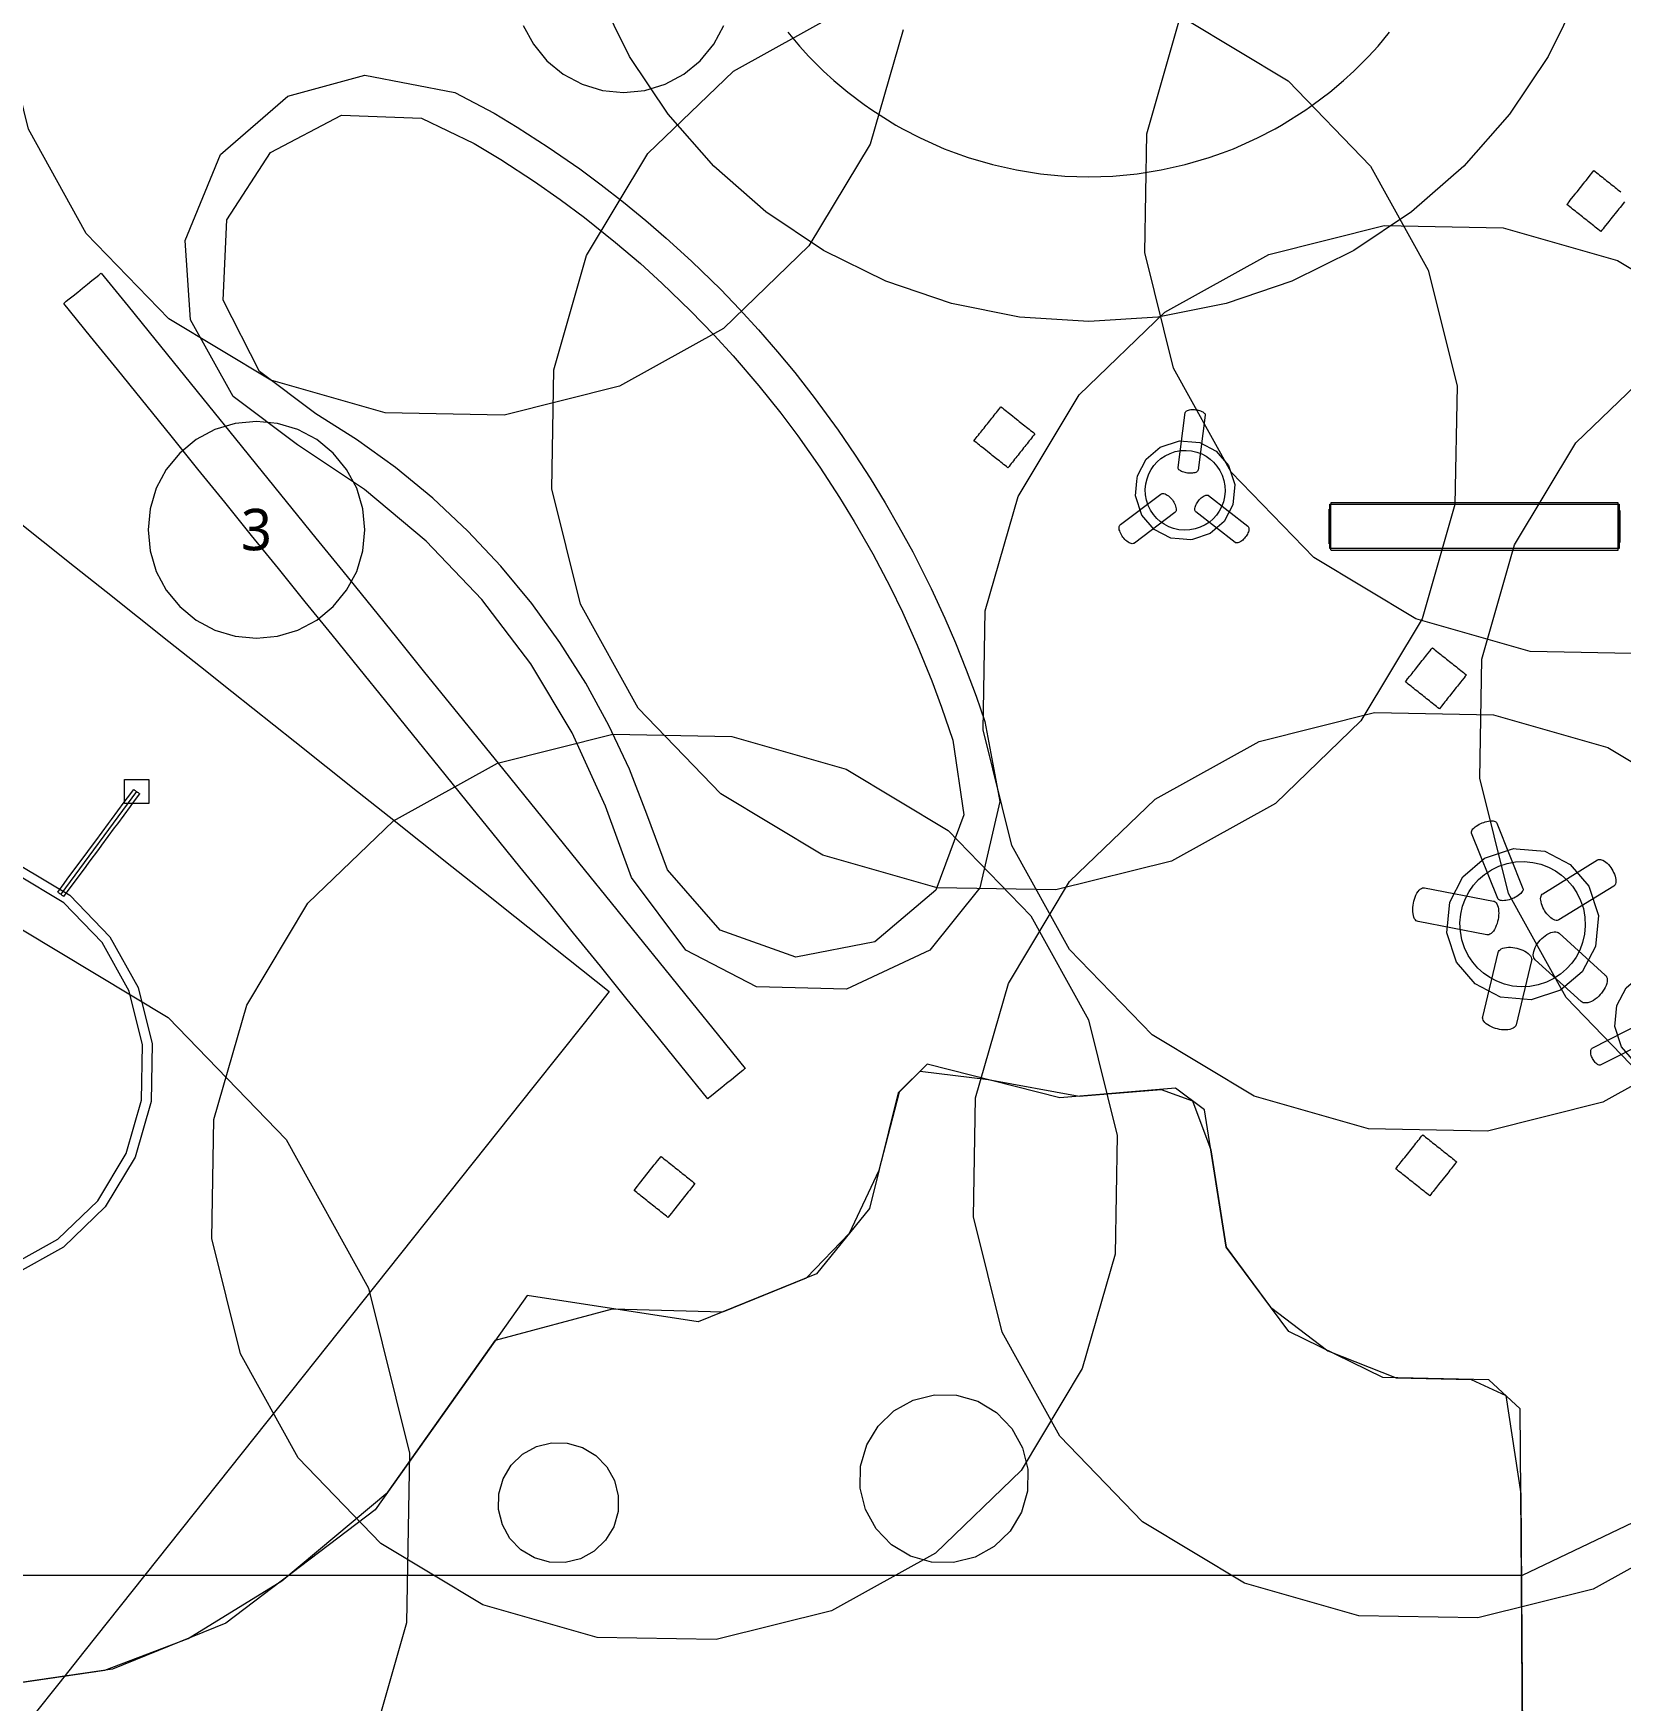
# Model space of a CAD drawing. Header units: millimetres. Extents: x -31757 to 121236, y -27283 to 59400.
# Drawn here: x 46058 to 52643, y 1683 to 8600 of the extents above; entities that cross this region are included whole.
import ezdxf

# ---------------------------------------------------------------- set-up
doc = ezdxf.new("R2010")
doc.units = ezdxf.units.MM
for name, color, linetype, lineweight in [('10_見えがかり', 7, 'Continuous', 13), ('30_敷地・外構', 8, 'Continuous', 9), ('41_通り芯の符号', 1, 'Continuous', 13)]:
    doc.layers.add(name, color=color, linetype=linetype, lineweight=lineweight)
doc.styles.add('JP', font='NotoSansCJKjp-Regular.otf')

msp = doc.modelspace()

# ---------------------------------------------------------------- linework, layer by layer
at = {"layer": '10_見えがかり'}
for points in [[(52760.8, 6026), (52267.5, 6034.6), (51793.2, 6170.6), (51370.3, 6424.8), (51027.6, 6779.7), (50788.4, 7211.2), (50669, 7689.9), (50677.6, 8183.2), (50813.6, 8657.5), (51067.8, 9080.4), (51422.7, 9423.2), (51854.2, 9662.4)], [(49666.2, 8614.8), (49530.2, 8140.5), (49276.1, 7717.6), (48921.2, 7374.9), (48489.6, 7135.7), (48010.9, 7016.3), (47517.6, 7024.9), (47043.3, 7160.9), (46620.4, 7415), (46277.6, 7769.9), (46038.4, 8201.5), (45919.1, 8680.2)], [(50840.5, 8657.3), (51263.4, 8403.2), (51606.1, 8048.2), (51845.3, 7616.7), (51964.7, 7138), (51956.1, 6644.7), (51820.1, 6170.4), (51566, 5747.5), (51211, 5404.7), (50779.5, 5165.5), (50300.8, 5046.2), (49807.5, 5054.8), (49333.2, 5190.8), (48910.3, 5444.9), (48567.5, 5799.8), (48328.3, 6231.3), (48209, 6710.1), (48217.6, 7203.4), (48353.6, 7677.7), (48607.7, 8100.6), (48962.6, 8443.3), (49394.1, 8682.5)], [(46887.7, 7093.3), (46709.8, 7410.8), (46687.8, 7740.5), (46835.1, 8097), (47114.6, 8339.1), (47433.6, 8425.8), (47806.5, 8354.2), (47969.9, 8268.6), (48065.3, 8210.8), (48193.4, 8128), (48324.9, 8037), (48414.6, 7970.7), (48507, 7898.8), (48599.7, 7822.8), (48684.1, 7749.9), (48788.4, 7654.5), (48909.7, 7536.4), (48988.4, 7454.8), (49066.3, 7369.8), (49145.4, 7278.9), (49217.2, 7192.1), (49297.4, 7089.5), (49397.4, 6952.9), (49467.9, 6850.2), (49529.5, 6754.8), (49592.4, 6652.1), (49649.5, 6552.9), (49706.3, 6448.4), (49782.3, 6297.1), (49839.5, 6174), (49883.7, 6071.3), (49928.5, 5959.4), (49969, 5850.6), (50005.2, 5745.1), (50067.7, 5413.1), (49984.2, 5054.8), (49777.5, 4796.9), (49432, 4634.7), (49058.3, 4644.5), (48764.8, 4796.2), (48539.9, 5097.3), (48431.7, 5393.7), (48293.1, 5697.8), (48121.5, 5984.7), (47919.3, 6250.9), (47688.4, 6492.6), (47432.2, 6707.3), (47153.8, 6892.3), (46887.7, 7093.3)], [(47398.7, 6915), (47229.6, 7021.8), (46996.6, 7196.5), (46846, 7492.7), (46860.8, 7825.6), (47042.1, 8104.8), (47336.3, 8259.6), (47669.2, 8247.9), (47887.3, 8143.1), (47998, 8075.9), (48136.7, 7985.4), (48244.1, 7910.3), (48344.1, 7835.7), (48473.6, 7732.4), (48577, 7644.4), (48666, 7563.9), (48785.1, 7448.8), (48882.9, 7347.9), (48961.7, 7261.6), (49068.4, 7136.9), (49159.1, 7023.6), (49229.3, 6930.1), (49320.9, 6799.7), (49403, 6674.3), (49464, 6574.5), (49540.3, 6440.1), (49612.4, 6303.2), (49663.5, 6198.1), (49724.8, 6061.3), (49785.3, 5913.9), (49826.2, 5804.4), (49872.7, 5666.8), (49917.9, 5357.9), (49802, 5045.5), (49548.6, 4830.5), (49221.4, 4767.4), (48907.8, 4879.4), (48689.2, 5129.9), (48604, 5361.1), (48530.8, 5547.2), (48446.2, 5728.4), (48350.2, 5903.8), (48243.1, 6072.7), (48125.8, 6234.6), (47998.2, 6388.6), (47861.2, 6534.2), (47715.3, 6671), (47560.9, 6798), (47398.7, 6915)], [(52429.8, 7901.2), (52434.4, 7907.1), (52453.1, 7930.6), (52457.8, 7936.4), (52462.4, 7942.3), (52490.5, 7977.5), (52495.1, 7983.4), (52499.8, 7989.3), (52518.5, 8012.7), (52523.1, 8018.6), (52527.8, 8024.5), (52532.5, 8030.3), (52550.1, 8016.3), (52556, 8011.7), (52561.8, 8007), (52567.7, 8002.3), (52573.6, 7997.7), (52579.4, 7993), (52585.3, 7988.3), (52591.2, 7983.7), (52597, 7979), (52602.9, 7974.3), (52608.8, 7969.7), (52614.6, 7965), (52620.5, 7960.3), (52626.4, 7955.6), (52632.3, 7951), (52638.1, 7946.3), (52644, 7941.6)], [(52659.3, 7900.7), (52640.7, 7877.2), (52636, 7871.3), (52631.3, 7865.5), (52603.3, 7830.3), (52598.6, 7824.4), (52594, 7818.5), (52575.3, 7795), (52570.6, 7789.2), (52566, 7783.3), (52561.3, 7777.4), (52543.7, 7791.4), (52537.8, 7796.1), (52531.9, 7800.8), (52526.1, 7805.4), (52520.2, 7810.1), (52514.3, 7814.8), (52508.5, 7819.4), (52502.6, 7824.1), (52496.7, 7828.8), (52490.9, 7833.5), (52485, 7838.1), (52479.1, 7842.8), (52473.2, 7847.5), (52467.4, 7852.1), (52461.5, 7856.8), (52455.6, 7861.5), (52449.8, 7866.1), (52443.9, 7870.8), (52438, 7875.5), (52420.4, 7889.5), (52425.1, 7895.3), (52429.8, 7901.2)], [(51184.1, 7682.4), (51662.8, 7801.8), (52156.1, 7793.2), (52630.4, 7657.2), (53053.3, 7403.1)], [(53001, 4404.6), (52569.5, 4165.4), (52090.7, 4046.1), (51597.4, 4054.7), (51123.1, 4190.7), (50700.2, 4444.8), (50357.5, 4799.7), (50118.3, 5231.2), (49998.9, 5710), (50007.5, 6203.3), (50143.5, 6677.6), (50397.6, 7100.5), (50752.6, 7443.2), (51184.1, 7682.4)], [(46187.2, 7481.6), (46195, 7487.9), (46207.3, 7497.9), (46223.4, 7510.9), (46242.2, 7526.1), (46262.3, 7542.4), (46282.4, 7558.7), (46301.2, 7573.8), (46317.3, 7586.9), (46329.6, 7596.9), (46337.4, 7603.2), (46340, 7605.3), (46451.3, 7467.8), (46562.7, 7330.3), (46785.3, 7055.3), (46896.6, 6917.9), (47008, 6780.4), (47230.6, 6505.4), (47341.9, 6367.9), (47564.6, 6092.9), (47675.9, 5955.4), (48009.9, 5542.9), (48121.2, 5405.5), (48232.5, 5268), (48343.9, 5130.5), (48455.2, 4993), (48566.5, 4855.5), (48677.8, 4718), (48789.2, 4580.5), (48900.5, 4443), (49011.8, 4305.5), (49009.2, 4303.4), (49001.4, 4297.1), (48989.1, 4287.1), (48973, 4274.1), (48954.2, 4258.9), (48934.1, 4242.6), (48914, 4226.3), (48895.2, 4211.1), (48879.1, 4198.1), (48866.8, 4188.1), (48859, 4181.8), (48856.4, 4179.7), (48745.1, 4317.2), (48633.7, 4454.7), (48522.4, 4592.1), (48411.1, 4729.6), (48299.8, 4867.1), (48188.4, 5004.6), (48077.1, 5142.1), (47965.8, 5279.6), (47854.5, 5417.1), (47743.1, 5554.6), (47631.8, 5692.1), (47520.5, 5829.6), (47409.2, 5967.1), (47297.8, 6104.5), (47186.5, 6242), (47075.2, 6379.5), (46963.9, 6517), (46852.5, 6654.5), (46741.2, 6792), (46629.9, 6929.5), (46407.2, 7204.5), (46295.9, 7342), (46184.6, 7479.5), (46187.2, 7481.6)], [(52760.2, 4244.7), (52417.5, 4599.6), (52178.3, 5031.1), (52058.9, 5509.9), (52067.5, 6003.2), (52203.5, 6477.4), (52457.6, 6900.4), (52812.5, 7243.1)], [(49988.4, 6944.8), (49993.1, 6950.7), (49997.7, 6956.6), (50002.4, 6962.4), (50007.1, 6968.3), (50011.7, 6974.2), (50016.4, 6980), (50021.1, 6985.9), (50025.7, 6991.8), (50030.4, 6997.7), (50035.1, 7003.5), (50039.7, 7009.4), (50044.4, 7015.3), (50049.1, 7021.1), (50053.7, 7027), (50058.4, 7032.9), (50063.1, 7038.7), (50067.8, 7044.6), (50072.4, 7050.5), (50078.3, 7045.8), (50084.2, 7041.1), (50090, 7036.5), (50095.9, 7031.8), (50101.8, 7027.1), (50107.6, 7022.5), (50113.5, 7017.8), (50137, 6999.1), (50142.9, 6994.5), (50148.7, 6989.8), (50172.2, 6971.1), (50178.1, 6966.4), (50183.9, 6961.8), (50189.8, 6957.1), (50195.7, 6952.4), (50201.6, 6947.8), (50207.4, 6943.1), (50213.3, 6938.4), (50208.6, 6932.6), (50204, 6926.7), (50199.3, 6920.8), (50194.6, 6915), (50189.9, 6909.1), (50185.3, 6903.2), (50180.6, 6897.3), (50175.9, 6891.5), (50171.3, 6885.6), (50166.6, 6879.7), (50161.9, 6873.9), (50157.3, 6868), (50152.6, 6862.1), (50147.9, 6856.3), (50143.3, 6850.4), (50138.6, 6844.5), (50133.9, 6838.6), (50129.3, 6832.8), (50124.6, 6826.9), (50119.9, 6821), (50115.2, 6815.2), (50110.6, 6809.3), (50105.9, 6803.4), (50101.2, 6797.6), (50095.4, 6802.2), (50089.5, 6806.9), (50083.6, 6811.6), (50077.8, 6816.2), (50071.9, 6820.9), (50066, 6825.6), (50060.2, 6830.2), (50036.7, 6848.9), (50030.8, 6853.6), (50024.9, 6858.3), (50001.5, 6876.9), (49995.6, 6881.6), (49989.7, 6886.3), (49983.8, 6890.9), (49978, 6895.6), (49972.1, 6900.3), (49966.2, 6904.9), (49960.4, 6909.6), (49965, 6915.5), (49969.7, 6921.4), (49974.4, 6927.2), (49979, 6933.1), (49983.7, 6939), (49988.4, 6944.8)], [(50809, 6791.8), (50807.7, 6794.2), (50807, 6796.5), (50807, 6798.7), (50837, 7026.1), (50837.5, 7028.2), (50838.8, 7030.2), (50840.7, 7032.2), (50843.4, 7034), (50846.8, 7035.6), (50850.8, 7037), (50855.3, 7038), (50860.3, 7038.7), (50865.4, 7039.1), (50870.7, 7039.1), (50875.9, 7038.8), (50880.9, 7038.3), (50885.9, 7037.5), (50891, 7036.4), (50896.1, 7035), (50901, 7033.3), (50905.5, 7031.4), (50909.6, 7029.2), (50913.2, 7026.9), (50916, 7024.5), (50918.1, 7022), (50919.5, 7019.6), (50920.2, 7017.3), (50920.2, 7015.1), (50890.2, 6787.7), (50889.6, 6785.6), (50888.4, 6783.6), (50886.4, 6781.6), (50883.7, 6779.8), (50880.4, 6778.1), (50876.4, 6776.8), (50871.8, 6775.8), (50866.9, 6775.1), (50861.7, 6774.7), (50856.5, 6774.7), (50851.3, 6775), (50846.2, 6775.5), (50841.3, 6776.3), (50836.2, 6777.4), (50831.1, 6778.7), (50826.2, 6780.4), (50821.6, 6782.4), (50817.5, 6784.6), (50814, 6786.9), (50811.1, 6789.3), (50809, 6791.8)], [(50638.8, 6764.2), (50638.8, 6764.2), (50674.8, 6832.8), (50733.6, 6883.4), (50813.4, 6909.6), (50880.6, 6903.5), (50897, 6902), (50965.7, 6866), (51016.3, 6807.2), (51042.5, 6727.4), (51034.9, 6643.8), (50998.8, 6575.1), (50940, 6524.5), (50866.6, 6500.4), (50860.3, 6498.3), (50812, 6502.7), (50776.6, 6505.9), (50708, 6542), (50657.4, 6600.8), (50631.1, 6680.5), (50631.1, 6680.5), (50636.8, 6742.4), (50638.8, 6764.2), (50638.8, 6764.2)], [(50695.8, 6790.7), (50707.2, 6807.1), (50720.6, 6821.9), (50736.3, 6835.6), (50754.3, 6847.5), (50774.2, 6857.3), (50795.6, 6864.4), (50818.1, 6868.5), (50840.9, 6869.5), (50863.4, 6867.4), (50885, 6862.4), (50905.2, 6854.8), (50923.6, 6845), (50939.9, 6833.6), (50954.8, 6820.2), (50968.4, 6804.5), (50980.4, 6786.5), (50990.1, 6766.6), (50997.2, 6745.2), (51001.4, 6722.7), (51002.4, 6699.9), (51000.3, 6677.4), (50995.3, 6655.8), (50987.7, 6635.6), (50977.9, 6617.2), (50966.4, 6600.9), (50953.1, 6586), (50937.3, 6572.4), (50919.4, 6560.4), (50899.4, 6550.7), (50878, 6543.6), (50855.6, 6539.4), (50832.8, 6538.4), (50810.3, 6540.5), (50788.7, 6545.5), (50768.5, 6553.1), (50750.1, 6562.9), (50733.7, 6574.4), (50718.9, 6587.7), (50705.2, 6603.5), (50693.3, 6621.4), (50683.5, 6641.3), (50676.4, 6662.8), (50672.3, 6685.2), (50671.3, 6708), (50673.4, 6730.5), (50678.4, 6752.1), (50686, 6772.3), (50695.8, 6790.7)], [(50738.5, 6689.6), (50741.5, 6690.4), (50744.9, 6690.6), (50748.9, 6690.1), (50753.2, 6688.9), (50757.7, 6686.9), (50762.4, 6684.2), (50767.1, 6680.8), (50771.7, 6677), (50776, 6672.8), (50780, 6668.4), (50783.6, 6663.9), (50787, 6659.2), (50790.1, 6654.1), (50792.9, 6648.8), (50795.4, 6643.3), (50797.3, 6637.9), (50798.6, 6632.6), (50799.2, 6627.7), (50799.3, 6623.2), (50798.7, 6619.3), (50797.5, 6616.1), (50795.9, 6613.4), (50793.8, 6611.5), (50626.2, 6485.1), (50623.7, 6483.7), (50620.7, 6482.8), (50617.3, 6482.6), (50613.3, 6483.1), (50609.1, 6484.4), (50604.5, 6486.4), (50599.8, 6489.1), (50595.1, 6492.4), (50590.5, 6496.3), (50586.2, 6500.5), (50582.2, 6504.9), (50578.6, 6509.4), (50575.3, 6514.1), (50572.1, 6519.2), (50569.3, 6524.5), (50566.9, 6529.9), (50565, 6535.4), (50563.6, 6540.6), (50563, 6545.6), (50562.9, 6550), (50563.5, 6553.9), (50564.7, 6557.2), (50566.3, 6559.8), (50568.4, 6561.8), (50736, 6688.2), (50738.5, 6689.6)], [(50877.2, 6629.1), (50877.9, 6633.4), (50879.2, 6638), (50881.1, 6642.8), (50883.3, 6647.6), (50886, 6652.3), (50888.9, 6656.7), (50891.9, 6660.9), (50895.2, 6664.8), (50898.9, 6668.7), (50902.8, 6672.4), (50906.9, 6675.8), (50911, 6678.7), (50915.2, 6681.1), (50919.2, 6682.9), (50923, 6684), (50926.4, 6684.4), (50929.4, 6684.2), (50932, 6683.5), (50934.1, 6682.2), (51096.7, 6555), (51098.4, 6553.3), (51099.8, 6551), (51100.7, 6548.1), (51101.1, 6544.7), (51100.9, 6540.7), (51100.2, 6536.4), (51098.8, 6531.8), (51097, 6527), (51094.7, 6522.2), (51092.1, 6517.6), (51089.2, 6513.1), (51086.1, 6509), (51082.8, 6505), (51079.2, 6501.1), (51075.3, 6497.4), (51071.2, 6494), (51067, 6491.1), (51062.8, 6488.7), (51058.8, 6487), (51055.1, 6485.8), (51051.6, 6485.4), (51048.6, 6485.6), (51046.1, 6486.3), (51044, 6487.6), (50881.3, 6614.8), (50879.6, 6616.5), (50878.3, 6618.8), (50877.4, 6621.7), (50877, 6625.1), (50877.2, 6629.1)], [(51436.6, 6553.9), (51436.6, 6565), (51436.6, 6576.4), (51436.6, 6587.8), (51436.6, 6598.9), (51436.6, 6609.4), (51436.7, 6619), (51436.7, 6627.3), (51436.7, 6634.2), (51436.7, 6639.5), (51436.8, 6643.2), (51436.8, 6645.3), (51436.8, 6645.9), (52636.8, 6645.9), (52636.8, 6645.2), (52636.9, 6643.1), (52636.9, 6639.4), (52636.9, 6634.1), (52636.9, 6627.3), (52637, 6618.9), (52637, 6609.4), (52637, 6598.9), (52637, 6587.7), (52637, 6576.3), (52637, 6565), (52637, 6553.9), (52637, 6542.8), (52637, 6531.4), (52637, 6520), (52637, 6508.9), (52637, 6498.4), (52637, 6488.8), (52636.9, 6480.5), (52636.9, 6473.6), (52636.9, 6468.3), (52636.9, 6464.7), (52636.8, 6462.5), (52636.8, 6461.9), (51436.8, 6461.9), (51436.8, 6462.6), (51436.8, 6464.7), (51436.7, 6468.4), (51436.7, 6473.7), (51436.7, 6480.6), (51436.7, 6488.9), (51436.6, 6498.4), (51436.6, 6509), (51436.6, 6520.1), (51436.6, 6531.5), (51436.6, 6542.9), (51436.6, 6553.9)], [(51441.7, 6641.2), (51441.7, 6646.9), (51441.8, 6650.9), (51441.8, 6653.2), (51441.8, 6653.9), (52631.8, 6653.9), (52631.8, 6653.2), (52631.9, 6650.9), (52631.9, 6646.9), (52631.9, 6641.1), (52631.9, 6633.6), (52632, 6624.6), (52632, 6614.2), (52632, 6602.8), (52632, 6590.7), (52632, 6578.3), (52632, 6565.9), (52632, 6553.9), (52632, 6541.8), (52632, 6529.5), (52632, 6517.1), (52632, 6505), (52632, 6493.6), (52632, 6483.2), (52631.9, 6474.1), (52631.9, 6466.7), (52631.9, 6460.9), (52631.9, 6456.9), (52631.8, 6454.6), (52631.8, 6453.9), (51441.8, 6453.9), (51441.8, 6454.7), (51441.7, 6457), (51441.7, 6461), (51441.7, 6466.7), (51441.7, 6474.2), (51441.6, 6483.2), (51441.6, 6493.6), (51441.6, 6505), (51441.6, 6517.1), (51441.6, 6529.5), (51441.6, 6541.9), (51441.6, 6553.9), (51441.6, 6566), (51441.6, 6578.4), (51441.6, 6590.8), (51441.6, 6602.9), (51441.6, 6614.3), (51441.7, 6624.7), (51441.7, 6633.7), (51441.7, 6641.2)], [(45968.7, 6595.8), (46099.1, 6492), (46229.5, 6388.2), (46360, 6284.5), (46490.4, 6180.7), (46620.8, 6077), (46751.3, 5973.2), (46881.7, 5869.5), (47142.6, 5662), (47273, 5558.2), (47403.5, 5454.5), (47533.9, 5350.7), (47664.3, 5247), (47794.8, 5143.2), (47925.2, 5039.5), (48055.6, 4935.7), (48446.9, 4624.5), (48343.2, 4494), (48239.4, 4363.6), (48135.7, 4233.2), (46268.1, 1885.3), (46164.4, 1754.9), (46060.6, 1624.5)], [(51433.7, 6616.8), (51433.8, 6621), (51433.8, 6623.8), (51433.8, 6625.5), (51433.8, 6625.5), (51436.8, 6625.5), (51436.9, 6623.8), (51436.9, 6621), (51436.9, 6616.8), (51436.9, 6611.4), (51436.9, 6604.9), (51436.9, 6597.4), (51437, 6589.2), (51437, 6580.5), (51437, 6571.5), (51437, 6562.6), (51437, 6553.9), (51437, 6545.3), (51437, 6536.4), (51437, 6527.4), (51436.9, 6518.7), (51436.9, 6510.5), (51436.9, 6503), (51436.9, 6496.5), (51436.9, 6491.1), (51436.9, 6486.9), (51436.8, 6484.1), (51436.8, 6482.4), (51433.8, 6482.4), (51433.8, 6482.4), (51433.8, 6484.1), (51433.7, 6486.9), (51433.7, 6491.1), (51433.7, 6496.5), (51433.7, 6503), (51433.7, 6510.5), (51433.7, 6518.7), (51433.7, 6527.4), (51433.7, 6536.4), (51433.6, 6545.3), (51433.6, 6553.9), (51433.6, 6562.6), (51433.7, 6571.5), (51433.7, 6580.5), (51433.7, 6589.2), (51433.7, 6597.4), (51433.7, 6604.9), (51433.7, 6611.4), (51433.7, 6616.8)], [(51433.8, 6586.6), (51433.8, 6588.7), (51433.8, 6590.2), (51433.8, 6591.1), (51433.8, 6591.1), (51436.8, 6591.1), (51436.8, 6590.2), (51436.8, 6588.7), (51436.9, 6586.6), (51436.9, 6583.8), (51436.9, 6580.4), (51436.9, 6576.5), (51436.9, 6572.2), (51436.9, 6567.7), (51436.9, 6563.1), (51436.9, 6558.4), (51436.9, 6553.9), (51436.9, 6549.4), (51436.9, 6544.8), (51436.9, 6540.2), (51436.9, 6535.7), (51436.9, 6531.4), (51436.9, 6527.5), (51436.9, 6524.1), (51436.8, 6521.3), (51436.8, 6519.2), (51436.8, 6517.7), (51436.8, 6516.8), (51433.8, 6516.8), (51433.8, 6517.7), (51433.8, 6519.2), (51433.8, 6521.3), (51433.8, 6524.1), (51433.7, 6527.5), (51433.7, 6531.4), (51433.7, 6535.7), (51433.7, 6540.2), (51433.7, 6544.8), (51433.7, 6549.4), (51433.7, 6553.9), (51433.7, 6558.4), (51433.7, 6563.1), (51433.7, 6567.7), (51433.7, 6572.2), (51433.7, 6576.5), (51433.8, 6580.4), (51433.8, 6583.8), (51433.8, 6586.6)], [(52636.7, 6612), (52636.8, 6615.8), (52636.8, 6618.5), (52636.8, 6620), (52639.8, 6620), (52639.8, 6620), (52639.8, 6618.5), (52639.9, 6615.8), (52639.9, 6612), (52639.9, 6607), (52639.9, 6601), (52639.9, 6594.1), (52639.9, 6586.5), (52639.9, 6578.4), (52640, 6570.1), (52640, 6561.9), (52640, 6553.9), (52640, 6545.9), (52640, 6537.6), (52639.9, 6529.3), (52639.9, 6521.3), (52639.9, 6513.7), (52639.9, 6506.8), (52639.9, 6500.7), (52639.9, 6495.7), (52639.9, 6491.9), (52639.8, 6489.2), (52639.8, 6487.7), (52639.8, 6487.7), (52636.8, 6487.7), (52636.8, 6487.7), (52636.8, 6489.2), (52636.8, 6491.9), (52636.7, 6495.7), (52636.7, 6500.7), (52636.7, 6506.8), (52636.7, 6513.7), (52636.7, 6521.3), (52636.7, 6529.3), (52636.7, 6537.6), (52636.7, 6545.9), (52636.7, 6553.9), (52636.7, 6561.9), (52636.7, 6570.1), (52636.7, 6578.4), (52636.7, 6586.5), (52636.7, 6594.1), (52636.7, 6601), (52636.7, 6607), (52636.7, 6612)], [(52636.8, 6587.9), (52636.8, 6590.1), (52636.8, 6591.7), (52636.8, 6592.6), (52639.8, 6592.6), (52639.8, 6592.6), (52639.8, 6591.7), (52639.8, 6590.1), (52639.9, 6587.9), (52639.9, 6585), (52639.9, 6581.4), (52639.9, 6577.4), (52639.9, 6572.9), (52639.9, 6568.2), (52639.9, 6563.4), (52639.9, 6558.6), (52639.9, 6553.9), (52639.9, 6549.2), (52639.9, 6544.4), (52639.9, 6539.5), (52639.9, 6534.8), (52639.9, 6530.4), (52639.9, 6526.3), (52639.9, 6522.8), (52639.8, 6519.9), (52639.8, 6517.6), (52639.8, 6516.1), (52639.8, 6515.2), (52639.8, 6515.2), (52636.8, 6515.2), (52636.8, 6515.2), (52636.8, 6516.1), (52636.8, 6517.6), (52636.8, 6519.9), (52636.8, 6522.8), (52636.7, 6526.3), (52636.7, 6530.4), (52636.7, 6534.8), (52636.7, 6539.5), (52636.7, 6544.4), (52636.7, 6549.2), (52636.7, 6553.9), (52636.7, 6558.6), (52636.7, 6563.4), (52636.7, 6568.2), (52636.7, 6572.9), (52636.7, 6577.4), (52636.7, 6581.4), (52636.8, 6585), (52636.8, 6587.9)], [(51787.7, 5956.5), (51792.3, 5962.3), (51820.3, 5997.6), (51825, 6003.4), (51829.7, 6009.3), (51834.4, 6015.2), (51839, 6021), (51843.7, 6026.9), (51853, 6038.6), (51857.7, 6044.5), (51862.4, 6050.4), (51868.2, 6045.7), (51874.1, 6041), (51880, 6036.4), (51885.8, 6031.7), (51891.7, 6027), (51897.6, 6022.4), (51903.5, 6017.7), (51909.3, 6013), (51915.2, 6008.4), (51921.1, 6003.7), (51926.9, 5999), (51932.8, 5994.4), (51938.7, 5989.7), (51944.5, 5985), (51950.4, 5980.4), (51956.3, 5975.7), (51962.1, 5971), (51968, 5966.3), (51973.9, 5961.7), (51979.8, 5957), (51985.6, 5952.3), (51991.5, 5947.7), (51997.4, 5943), (52003.2, 5938.3), (51998.6, 5932.5), (51993.9, 5926.6), (51984.6, 5914.9), (51979.9, 5909), (51975.2, 5903.1), (51970.6, 5897.2), (51965.9, 5891.4), (51961.2, 5885.5), (51933.2, 5850.3), (51928.5, 5844.4), (51923.9, 5838.5), (51919.2, 5832.7), (51914.5, 5826.8), (51909.9, 5820.9), (51900.5, 5809.2), (51895.9, 5803.3), (51891.2, 5797.5), (51885.3, 5802.1), (51879.4, 5806.8), (51873.6, 5811.5), (51867.7, 5816.1), (51861.8, 5820.8), (51856, 5825.5), (51850.1, 5830.1), (51844.2, 5834.8), (51838.4, 5839.5), (51832.5, 5844.2), (51826.6, 5848.8), (51820.7, 5853.5), (51814.9, 5858.2), (51809, 5862.8), (51803.1, 5867.5), (51797.3, 5872.2), (51791.4, 5876.8), (51785.5, 5881.5), (51779.7, 5886.2), (51773.8, 5890.8), (51767.9, 5895.5), (51762.1, 5900.2), (51756.2, 5904.8), (51750.3, 5909.5), (51755, 5915.4), (51759.7, 5921.3), (51769, 5933), (51773.7, 5938.9), (51778.3, 5944.7), (51783, 5950.6), (51787.7, 5956.5)], [(51144, 5662.4), (51622.7, 5781.8), (52116, 5773.2), (52590.3, 5637.2), (53013.2, 5383.1)], [(47984, 5572.6), (48462.7, 5692), (48956, 5683.3), (49430.3, 5547.3), (49853.2, 5293.2), (50195.9, 4938.3), (50435.1, 4506.8), (50554.5, 4028.1), (50545.9, 3534.7), (50409.9, 3060.5), (50155.8, 2637.5), (49800.9, 2294.8), (49369.3, 2055.6), (48890.6, 1936.2), (48397.3, 1944.9), (47923, 2080.9), (47500.1, 2335), (47157.4, 2689.9), (46918.2, 3121.4), (46798.8, 3600.1), (46807.4, 4093.5), (46943.4, 4567.7), (47197.5, 4990.7), (47552.4, 5333.4), (47984, 5572.6)], [(52960.9, 2384.6), (52529.3, 2145.4), (52050.6, 2026.1), (51557.3, 2034.7), (51083, 2170.7), (50660.1, 2424.8), (50317.4, 2779.7), (50078.2, 3211.2), (49958.8, 3690), (49967.4, 4183.3), (50103.4, 4657.6), (50357.5, 5080.5), (50712.4, 5423.2), (51144, 5662.4)], [(46478.4, 5504.2), (46486.8, 5504.2), (46495.1, 5504.2), (46511.8, 5504.2), (46520.1, 5504.2), (46536.8, 5504.2), (46536.8, 5495.9), (46536.7, 5487.6), (46536.7, 5479.2), (46536.7, 5470.9), (46536.7, 5462.6), (46536.7, 5454.2), (46536.7, 5445.9), (46536.7, 5437.6), (46536.7, 5429.2), (46536.7, 5420.9), (46536.7, 5412.6), (46536.7, 5404.2), (46528.4, 5404.2), (46520.1, 5404.2), (46503.4, 5404.2), (46495.1, 5404.2), (46478.4, 5404.2), (46470.1, 5404.2), (46461.7, 5404.2), (46453.4, 5404.2), (46445.1, 5404.2), (46436.7, 5404.2), (46436.7, 5412.6), (46436.7, 5420.9), (46436.7, 5429.2), (46436.7, 5437.6), (46436.7, 5445.9), (46436.7, 5454.2), (46436.7, 5462.6), (46436.7, 5470.9), (46436.7, 5479.2), (46436.7, 5487.6), (46436.8, 5495.9), (46436.8, 5504.2), (46445.1, 5504.2), (46461.8, 5504.2), (46470.1, 5504.2), (46478.4, 5504.2)], [(46448.4, 5427.6), (46474.7, 5463.1), (46475.1, 5462.8), (46476.3, 5461.9), (46478.2, 5460.5), (46480.7, 5458.7), (46483.6, 5456.5), (46486.7, 5454.2), (46489.9, 5451.9), (46492.8, 5449.8), (46495.3, 5447.9), (46497.2, 5446.5), (46498.4, 5445.6), (46498.8, 5445.3), (46472.6, 5409.8), (46459.4, 5392), (46406.9, 5321), (46393.8, 5303.2), (46341.3, 5232.2), (46328.1, 5214.4), (46288.8, 5161.2), (46275.6, 5143.4), (46223.1, 5072.4), (46210, 5054.6), (46183.7, 5019.1), (46183.3, 5019.4), (46182.1, 5020.3), (46180.2, 5021.7), (46177.7, 5023.5), (46174.8, 5025.7), (46171.7, 5028), (46168.6, 5030.3), (46165.6, 5032.5), (46163.1, 5034.3), (46161.2, 5035.7), (46160, 5036.6), (46159.6, 5036.9), (46185.9, 5072.4), (46199, 5090.2), (46251.5, 5161.2), (46264.6, 5179), (46304, 5232.3), (46317.1, 5250), (46369.7, 5321.1), (46382.8, 5338.8), (46435.3, 5409.9), (46448.4, 5427.6)], [(52030.7, 5299), (52034.5, 5303.1), (52039.2, 5307.3), (52044.5, 5311.3), (52050.3, 5315), (52056.5, 5318.5), (52062.7, 5321.6), (52069, 5324.2), (52075.3, 5326.6), (52082, 5328.7), (52088.8, 5330.4), (52095.6, 5331.7), (52102.2, 5332.4), (52108.4, 5332.6), (52114.1, 5332.3), (52118.9, 5331.4), (52123, 5330), (52126.2, 5328.1), (52128.4, 5325.9), (52129.8, 5323.5), (52238, 5052.5), (52238.7, 5049.7), (52238.5, 5046.6), (52237.5, 5043.1), (52235.5, 5039.2), (52232.6, 5035.2), (52228.8, 5031.1), (52224.1, 5027), (52218.8, 5023), (52213, 5019.2), (52206.9, 5015.8), (52200.6, 5012.7), (52194.4, 5010), (52188, 5007.7), (52181.4, 5005.6), (52174.5, 5003.9), (52167.7, 5002.6), (52161.1, 5001.8), (52154.9, 5001.6), (52149.3, 5001.9), (52144.4, 5002.9), (52140.3, 5004.3), (52137.2, 5006.1), (52134.9, 5008.3), (52133.5, 5010.8), (52025.3, 5281.8), (52024.7, 5284.5), (52024.8, 5287.7), (52025.8, 5291.2), (52027.8, 5295), (52030.7, 5299)], [(51934.1, 4995.8), (51989.2, 5100.8), (52079.1, 5178.1), (52186.2, 5213.3), (52200.9, 5218.1), (52209.9, 5217.3), (52328.7, 5206.5), (52433.6, 5151.4), (52510.9, 5061.6), (52550.9, 4939.7), (52539.3, 4812), (52484.2, 4707), (52394.4, 4629.8), (52272.5, 4589.7), (52144.8, 4601.3), (52039.8, 4656.4), (51962.6, 4746.2), (51922.5, 4868.1), (51922.5, 4868.1), (51927.7, 4925.2), (51934.1, 4995.8)], [(46003.5, 5148), (46209.4, 5024.3), (46376.2, 4851.5), (46492.7, 4641.4), (46550.8, 4408.4), (46546.6, 4168.3), (46480.4, 3937.4), (46356.7, 3731.6), (46183.9, 3564.7), (45973.9, 3448.3)], [(52015.2, 5040.1), (52033.2, 5065.8), (52054.2, 5089.1), (52078.9, 5110.5), (52107.1, 5129.3), (52138.4, 5144.6), (52172.1, 5155.7), (52207.3, 5162.2), (52243.1, 5163.8), (52278.4, 5160.5), (52312.3, 5152.7), (52344, 5140.7), (52372.9, 5125.4), (52398.6, 5107.4), (52421.9, 5086.4), (52443.3, 5061.7), (52462.1, 5033.5), (52477.4, 5002.2), (52488.6, 4968.6), (52495, 4933.3), (52496.6, 4897.6), (52493.4, 4862.2), (52485.5, 4828.3), (52473.5, 4796.6), (52458.2, 4767.7), (52440.2, 4742), (52419.2, 4718.7), (52394.5, 4697.3), (52366.3, 4678.5), (52335.1, 4663.2), (52301.4, 4652.1), (52266.2, 4645.6), (52230.4, 4644), (52195, 4647.3), (52161.1, 4655.1), (52129.4, 4667.1), (52100.5, 4682.4), (52074.9, 4700.4), (52051.5, 4721.4), (52030.1, 4746.1), (52011.3, 4774.3), (51996, 4805.6), (51984.9, 4839.3), (51978.4, 4874.5), (51976.8, 4910.2), (51980.1, 4945.6), (51987.9, 4979.5), (51999.9, 5011.2), (52015.2, 5040.1)], [(52324.1, 4966.9), (52320.6, 4974), (52317.5, 4981.3), (52314.9, 4988.8), (52313, 4996.2), (52311.8, 5003.3), (52311.5, 5009.9), (52311.9, 5015.7), (52313.1, 5020.8), (52314.9, 5024.9), (52317.4, 5028.1), (52320.2, 5030.4), (52547.7, 5170.8), (52551, 5172.3), (52555, 5173), (52559.5, 5172.8), (52564.5, 5171.6), (52570, 5169.3), (52575.7, 5166.1), (52581.5, 5161.9), (52587.3, 5156.8), (52592.8, 5151.2), (52598, 5145.1), (52602.7, 5138.7), (52606.9, 5132.3), (52610.8, 5125.6), (52614.3, 5118.6), (52617.5, 5111.2), (52620, 5103.7), (52621.9, 5096.3), (52623.1, 5089.2), (52623.5, 5082.7), (52623, 5076.8), (52621.8, 5071.7), (52620, 5067.6), (52617.6, 5064.4), (52614.7, 5062.1), (52387.3, 4921.8), (52383.9, 4920.2), (52380, 4919.5), (52375.4, 4919.7), (52370.4, 4920.9), (52364.9, 4923.2), (52359.2, 4926.4), (52353.4, 4930.7), (52347.7, 4935.7), (52342.1, 4941.3), (52337, 4947.4), (52332.2, 4953.8), (52328, 4960.2), (52324.1, 4966.9)], [(43947, 4916.4), (44630.9, 5087), (45335.7, 5074.6), (46013.2, 4880.4), (46617.4, 4517.3), (47107, 4010.3), (47448.7, 3393.9), (47619.2, 2710), (47606.9, 2005.2), (47412.6, 1327.7)], [(45959.2, 3485.5), (46160.1, 3596.9), (46325.4, 3756.5), (46443.7, 3953.4), (46507, 4174.2), (46511, 4403.9), (46455.5, 4626.8), (46344.1, 4827.7), (46184.5, 4993), (45987.6, 5111.3)], [(51782, 4947.7), (51781, 4956.2), (51780.8, 4965), (51781.1, 4974), (51782.1, 4982.8), (51783.4, 4991.3), (51785.3, 4999.7), (51787.7, 5008.2), (51790.7, 5016.7), (51794.3, 5024.8), (51798.3, 5032.4), (51802.7, 5039.1), (51807.4, 5044.8), (51812.2, 5049.3), (51816.9, 5052.6), (51821.6, 5054.6), (51826, 5055.4), (51830.1, 5055.1), (52115.2, 5000.1), (52119.1, 4998.9), (52122.9, 4996.5), (52126.5, 4992.9), (52129.7, 4988.1), (52132.5, 4982.1), (52134.7, 4975.1), (52136.3, 4967.2), (52137.2, 4958.7), (52137.5, 4949.8), (52137.1, 4940.9), (52136.2, 4932.1), (52134.8, 4923.6), (52132.9, 4915.1), (52130.5, 4906.6), (52127.5, 4898.2), (52124, 4890), (52119.9, 4882.5), (52115.5, 4875.8), (52110.9, 4870.1), (52106.1, 4865.6), (52101.3, 4862.3), (52096.7, 4860.3), (52092.2, 4859.5), (52088.2, 4859.7), (51803, 4914.7), (51799.1, 4916), (51795.3, 4918.4), (51791.8, 4922), (51788.5, 4926.8), (51785.8, 4932.8), (51783.6, 4939.8), (51782, 4947.7)], [(52281.2, 4783.4), (52282.7, 4791.1), (52285.3, 4799.2), (52288.9, 4807.5), (52293.2, 4815.7), (52298.3, 4823.6), (52303.8, 4831), (52309.6, 4837.8), (52315.8, 4844.2), (52322.7, 4850.5), (52330, 4856.2), (52337.7, 4861.4), (52345.6, 4865.7), (52353.4, 4869.1), (52360.9, 4871.3), (52368, 4872.4), (52374.4, 4872.4), (52380, 4871.4), (52384.7, 4869.4), (52388.5, 4866.6), (52579.8, 4693.2), (52582.9, 4689.6), (52585.3, 4685.1), (52586.9, 4679.6), (52587.6, 4673.3), (52587.1, 4666.2), (52585.6, 4658.5), (52583.1, 4650.4), (52579.5, 4642.1), (52575.1, 4633.9), (52570.1, 4626.1), (52564.6, 4618.6), (52558.8, 4611.8), (52552.6, 4605.4), (52545.7, 4599.2), (52538.3, 4593.4), (52530.6, 4588.2), (52522.8, 4583.9), (52515, 4580.5), (52507.4, 4578.3), (52500.4, 4577.2), (52494, 4577.2), (52488.4, 4578.2), (52483.7, 4580.2), (52479.8, 4583), (52288.6, 4756.4), (52285.5, 4760), (52283, 4764.5), (52281.4, 4770), (52280.8, 4776.3), (52281.2, 4783.4)], [(52136.6, 4790.9), (52139.2, 4794.7), (52143, 4798.3), (52148, 4801.5), (52154.1, 4804.2), (52161.3, 4806.2), (52169.2, 4807.6), (52177.8, 4808.2), (52186.7, 4808.2), (52195.6, 4807.5), (52204.4, 4806.2), (52212.8, 4804.4), (52221.2, 4802.2), (52229.6, 4799.3), (52237.9, 4795.9), (52245.8, 4791.9), (52253.1, 4787.4), (52259.6, 4782.6), (52265, 4777.6), (52269.3, 4772.4), (52272.3, 4767.3), (52274, 4762.4), (52274.6, 4757.8), (52274.1, 4753.5), (52210.1, 4486.9), (52208.6, 4482.9), (52206, 4479), (52202.2, 4475.4), (52197.2, 4472.2), (52191.1, 4469.6), (52184, 4467.5), (52176, 4466.2), (52167.4, 4465.5), (52158.6, 4465.6), (52149.6, 4466.3), (52140.8, 4467.5), (52132.4, 4469.3), (52124.1, 4471.6), (52115.7, 4474.4), (52107.4, 4477.8), (52099.5, 4481.8), (52092.1, 4486.3), (52085.6, 4491.1), (52080.2, 4496.2), (52076, 4501.4), (52073, 4506.5), (52071.2, 4511.4), (52070.6, 4516), (52071.1, 4520.2), (52135.1, 4786.9), (52136.6, 4790.9)], [(52727.8, 4693.3), (52812, 4721), (52900.2, 4712.9), (52972.7, 4674.9), (53026.1, 4612.8), (53048, 4546.3), (53053.8, 4528.6), (53052.3, 4511.7), (53045.8, 4440.3), (53007.7, 4367.9), (52945.6, 4314.5), (52869.2, 4289.3), (52861.4, 4286.8), (52855.6, 4287.3), (52773.2, 4294.8), (52700.7, 4332.9), (52647.3, 4394.9), (52619.6, 4479.1), (52627.6, 4567.4), (52665.7, 4639.9), (52727.8, 4693.3)], [(52519.5, 4369), (52519.2, 4373.3), (52519.3, 4377.4), (52519.9, 4380.9), (52520.9, 4384), (52522.3, 4386.4), (52523.9, 4388.3), (52525.8, 4389.5), (52734.3, 4495.6)], [(52769.7, 4426.1), (52561.2, 4320), (52559, 4319.3), (52556.5, 4319), (52553.8, 4319.3), (52550.7, 4320.3), (52547.5, 4321.9), (52544.2, 4324.2), (52540.8, 4327), (52537.5, 4330.4), (52534.4, 4334.1), (52531.6, 4338.1), (52529, 4342.2), (52526.8, 4346.3), (52524.8, 4350.5), (52523, 4355), (52521.4, 4359.7), (52520.3, 4364.4), (52519.5, 4369)], [(45824, 1731.8), (46355.3, 1809.6), (46699.9, 1940.9), (47089.1, 2180.4), (47529.1, 2548.3), (47975.4, 3178.7), (48461.6, 3309.1), (48918.7, 3295.8), (49265.8, 3437.4), (49444.1, 3622.8), (49566.7, 3884.1), (49651.7, 4209), (49736.7, 4294), (50018.8, 4259.9), (50396.7, 4190.7), (50736.7, 4219), (50866.7, 4171.5), (50942.9, 3967.7), (51006.6, 3564), (51190.8, 3316), (51429.1, 3134.8), (51711.6, 3022.7), (52023.3, 3015.6), (52167, 2948.9), (52229.1, 2541.4), (52236.1, 1542.7)], [(51784.9, 3983.4), (51789.6, 3989.3), (51794.2, 3995.2), (51798.9, 4001), (51803.6, 4006.9), (51808.2, 4012.8), (51812.9, 4018.6), (51817.6, 4024.5), (51822.3, 4030.4), (51828.1, 4025.7), (51834, 4021), (51839.9, 4016.4), (51845.7, 4011.7), (51851.6, 4007), (51857.5, 4002.4), (51863.3, 3997.7), (51869.2, 3993), (51875.1, 3988.4), (51880.9, 3983.7), (51886.8, 3979), (51892.7, 3974.4), (51898.6, 3969.7), (51904.4, 3965), (51910.3, 3960.4), (51916.2, 3955.7), (51922, 3951), (51927.9, 3946.3), (51933.8, 3941.7), (51939.6, 3937), (51945.5, 3932.3), (51951.4, 3927.7), (51957.3, 3923), (51963.1, 3918.3), (51958.5, 3912.5), (51953.8, 3906.6), (51949.1, 3900.7), (51944.4, 3894.9), (51939.8, 3889), (51935.1, 3883.1), (51930.4, 3877.2), (51925.8, 3871.4), (51888.4, 3824.4), (51883.8, 3818.6), (51879.1, 3812.7), (51874.4, 3806.8), (51869.7, 3800.9), (51865.1, 3795.1), (51860.4, 3789.2), (51855.7, 3783.3), (51851.1, 3777.5), (51845.2, 3782.1), (51839.3, 3786.8), (51833.5, 3791.5), (51827.6, 3796.1), (51821.7, 3800.8), (51815.9, 3805.5), (51810, 3810.1), (51804.1, 3814.8), (51798.2, 3819.5), (51792.4, 3824.2), (51786.5, 3828.8), (51780.6, 3833.5), (51774.8, 3838.2), (51768.9, 3842.8), (51763, 3847.5), (51757.2, 3852.2), (51751.3, 3856.8), (51745.4, 3861.5), (51739.5, 3866.2), (51733.7, 3870.8), (51727.8, 3875.5), (51721.9, 3880.2), (51716.1, 3884.8), (51710.2, 3889.5), (51714.9, 3895.4), (51719.5, 3901.3), (51724.2, 3907.1), (51728.9, 3913), (51733.5, 3918.9), (51738.2, 3924.7), (51742.9, 3930.6), (51747.6, 3936.5), (51784.9, 3983.4)], [(48564.2, 3817.3), (48568.9, 3823.2), (48573.5, 3829), (48578.2, 3834.9), (48634.2, 3905.3), (48638.9, 3911.2), (48643.6, 3917.1), (48648.2, 3923), (48662.2, 3940.6), (48668.1, 3935.9), (48674, 3931.2), (48679.9, 3926.6), (48685.7, 3921.9), (48691.6, 3917.2), (48697.5, 3912.5), (48703.3, 3907.9), (48709.2, 3903.2), (48715.1, 3898.5), (48720.9, 3893.9), (48726.8, 3889.2), (48732.7, 3884.5), (48738.6, 3879.9), (48744.4, 3875.2), (48750.3, 3870.5), (48756.2, 3865.9), (48762, 3861.2), (48767.9, 3856.5), (48773.8, 3851.9), (48779.6, 3847.2), (48785.5, 3842.5), (48791.4, 3837.8), (48797.2, 3833.2), (48803.1, 3828.5), (48789.1, 3810.9), (48784.4, 3805), (48779.8, 3799.2), (48775.1, 3793.3), (48719.1, 3722.9), (48714.4, 3717), (48709.7, 3711.1), (48705.1, 3705.2), (48691.1, 3687.6), (48685.2, 3692.3), (48679.3, 3697), (48673.5, 3701.6), (48667.6, 3706.3), (48661.7, 3711), (48655.8, 3715.7), (48650, 3720.3), (48644.1, 3725), (48638.2, 3729.7), (48632.4, 3734.3), (48626.5, 3739), (48620.6, 3743.7), (48614.8, 3748.3), (48608.9, 3753), (48603, 3757.7), (48597.2, 3762.3), (48591.3, 3767), (48585.4, 3771.7), (48579.5, 3776.3), (48573.7, 3781), (48567.8, 3785.7), (48561.9, 3790.4), (48556.1, 3795), (48550.2, 3799.7), (48564.2, 3817.3)], [(49708.3, 2929.7), (49797, 2951.8), (49888.3, 2950.2), (49976.2, 2925), (50054.5, 2877.9), (50117.9, 2812.2), (50162.2, 2732.3), (50184.3, 2643.7), (50182.7, 2552.3), (50157.6, 2464.5), (50110.5, 2386.2), (50044.8, 2322.7), (49964.9, 2278.4), (49876.2, 2256.3), (49784.9, 2257.9), (49697, 2283.1), (49618.7, 2330.1), (49555.2, 2395.8), (49510.9, 2475.8), (49488.8, 2564.4), (49490.4, 2655.8), (49515.6, 2743.6), (49562.7, 2821.9), (49628.4, 2885.4), (49708.3, 2929.7)], [(48145, 2736.7), (48208.3, 2752.5), (48273.5, 2751.4), (48336.3, 2733.4), (48392.2, 2699.8), (48437.5, 2652.8), (48469.2, 2595.7), (48485, 2532.4), (48483.8, 2467.2), (48465.8, 2404.4), (48432.2, 2348.5), (48385.3, 2303.2), (48328.2, 2271.5), (48264.9, 2255.7), (48199.6, 2256.9), (48136.9, 2274.9), (48081, 2308.5), (48035.6, 2355.4), (48004, 2412.5), (47988.2, 2475.8), (47989.3, 2541.1), (48007.3, 2603.8), (48040.9, 2659.8), (48087.9, 2705.1), (48145, 2736.7)]]:
    msp.add_lwpolyline(points, dxfattribs=at)
at = {"layer": '30_敷地・外構'}
for points in [[(50436.9, 7404), (50149.7, 7422.8), (49867.5, 7479), (49595, 7571.5), (49336.9, 7698.8), (49097.6, 7858.7), (48881.3, 8048.5), (48691.5, 8264.8), (48531.7, 8504.1), (48404.4, 8762.2)], [(52469.5, 8762), (52342.2, 8503.9), (52182.3, 8264.6), (51992.5, 8048.3), (51776.2, 7858.6), (51536.9, 7698.7), (51278.8, 7571.4), (51006.3, 7478.9), (50724, 7422.8), (50436.9, 7404)], [(49189, 8604.1), (49236.9, 8546.9), (49276, 8504.1), (49336.9, 8443.1), (49379.7, 8404.1), (49436.9, 8356.1), (49505.5, 8304.1), (49536.9, 8282), (49636.9, 8218.7), (49663.5, 8204), (49736.9, 8166.2), (49836.9, 8121.1), (49882.3, 8104), (49936.9, 8084.9), (50036.9, 8055.7), (50136.9, 8032.9), (50236.9, 8016.8), (50336.9, 8007.2), (50436.9, 8004), (50436.9, 8004), (50436.9, 8004), (50536.9, 8007.2), (50636.9, 8016.7), (50736.9, 8032.9), (50836.9, 8055.6), (50936.9, 8084.8), (50991.5, 8104), (51036.9, 8121), (51136.9, 8166.2), (51210.3, 8204), (51236.9, 8218.6), (51336.9, 8281.9), (51368.4, 8304), (51436.9, 8356), (51494.1, 8403.9), (51536.9, 8443), (51597.9, 8503.9), (51636.9, 8546.7), (51684.9, 8603.9)], [(46486.7, 5454.2), (46171.7, 5028)], [(51006.6, 3564), (50916.7, 4134), (50796.7, 4224), (50316.7, 4184), (49766.7, 4324), (49646.7, 4204), (49526.7, 3724.1), (49306.6, 3454.1), (48816.6, 3254.1), (48106.6, 3364.1), (47791.6, 2919.1), (47476.6, 2474.2), (46856.6, 2004.2), (46386.5, 1814.2), (45636.5, 1704.3)], [(52236.5, 1483.9), (52231.6, 2188.9), (52226.6, 2893.9), (52096.6, 3013.9), (51656.6, 3023.9), (51266.6, 3214), (51006.6, 3564)], [(41636.6, 2204.5), (42141.3, 2204.5), (42646.1, 2204.4), (43150.9, 2204.4), (43655.6, 2204.4), (44160.4, 2204.3), (44665.1, 2204.3), (45169.9, 2204.3), (45674.7, 2204.3), (46179.4, 2204.2), (46684.2, 2204.2), (47188.9, 2204.2), (47693.7, 2204.2), (48198.5, 2204.1), (48703.2, 2204.1), (49208, 2204.1), (49712.8, 2204), (50217.5, 2204), (50722.3, 2204), (51227, 2204), (51731.8, 2203.9), (52236.6, 2203.9), (52725.5, 2437.2)]]:
    msp.add_lwpolyline(points, dxfattribs=at)
at = {"layer": '41_通り芯の符号'}
for points in [[(48091, 8632.1), (48132.6, 8554.3), (48188.6, 8486.1), (48256.8, 8430.1), (48334.6, 8388.5), (48419, 8362.9), (48506.8, 8354.3), (48594.6, 8362.9), (48679, 8388.5), (48756.8, 8430.1), (48825, 8486.1), (48880.9, 8554.3), (48922.5, 8632.1)], [(47434, 6540), (47425.3, 6627.8), (47399.7, 6712.2), (47358.1, 6790), (47302.2, 6858.2), (47234, 6914.2), (47156.2, 6955.7), (47071.8, 6981.4), (46984, 6990), (46896.2, 6981.4), (46811.8, 6955.7), (46734, 6914.2), (46665.8, 6858.2), (46609.8, 6790), (46568.2, 6712.2), (46542.6, 6627.8), (46534, 6540), (46542.6, 6452.2), (46568.2, 6367.8), (46609.8, 6290), (46665.8, 6221.8), (46734, 6165.8), (46811.8, 6124.3), (46896.2, 6098.6), (46984, 6090), (47071.8, 6098.6), (47156.2, 6124.3), (47234, 6165.8), (47302.2, 6221.8), (47358.1, 6290), (47399.7, 6367.8), (47425.3, 6452.2), (47434, 6540)]]:
    msp.add_lwpolyline(points, dxfattribs=at)

# ---------------------------------------------------------------- texts
at = {"layer": '41_通り芯の符号', "insert": (46984, 6540), "char_height": 172, "attachment_point": 5, "style": 'JP'}
msp.add_mtext('3', dxfattribs=at)

doc.saveas('drawing.dxf')
